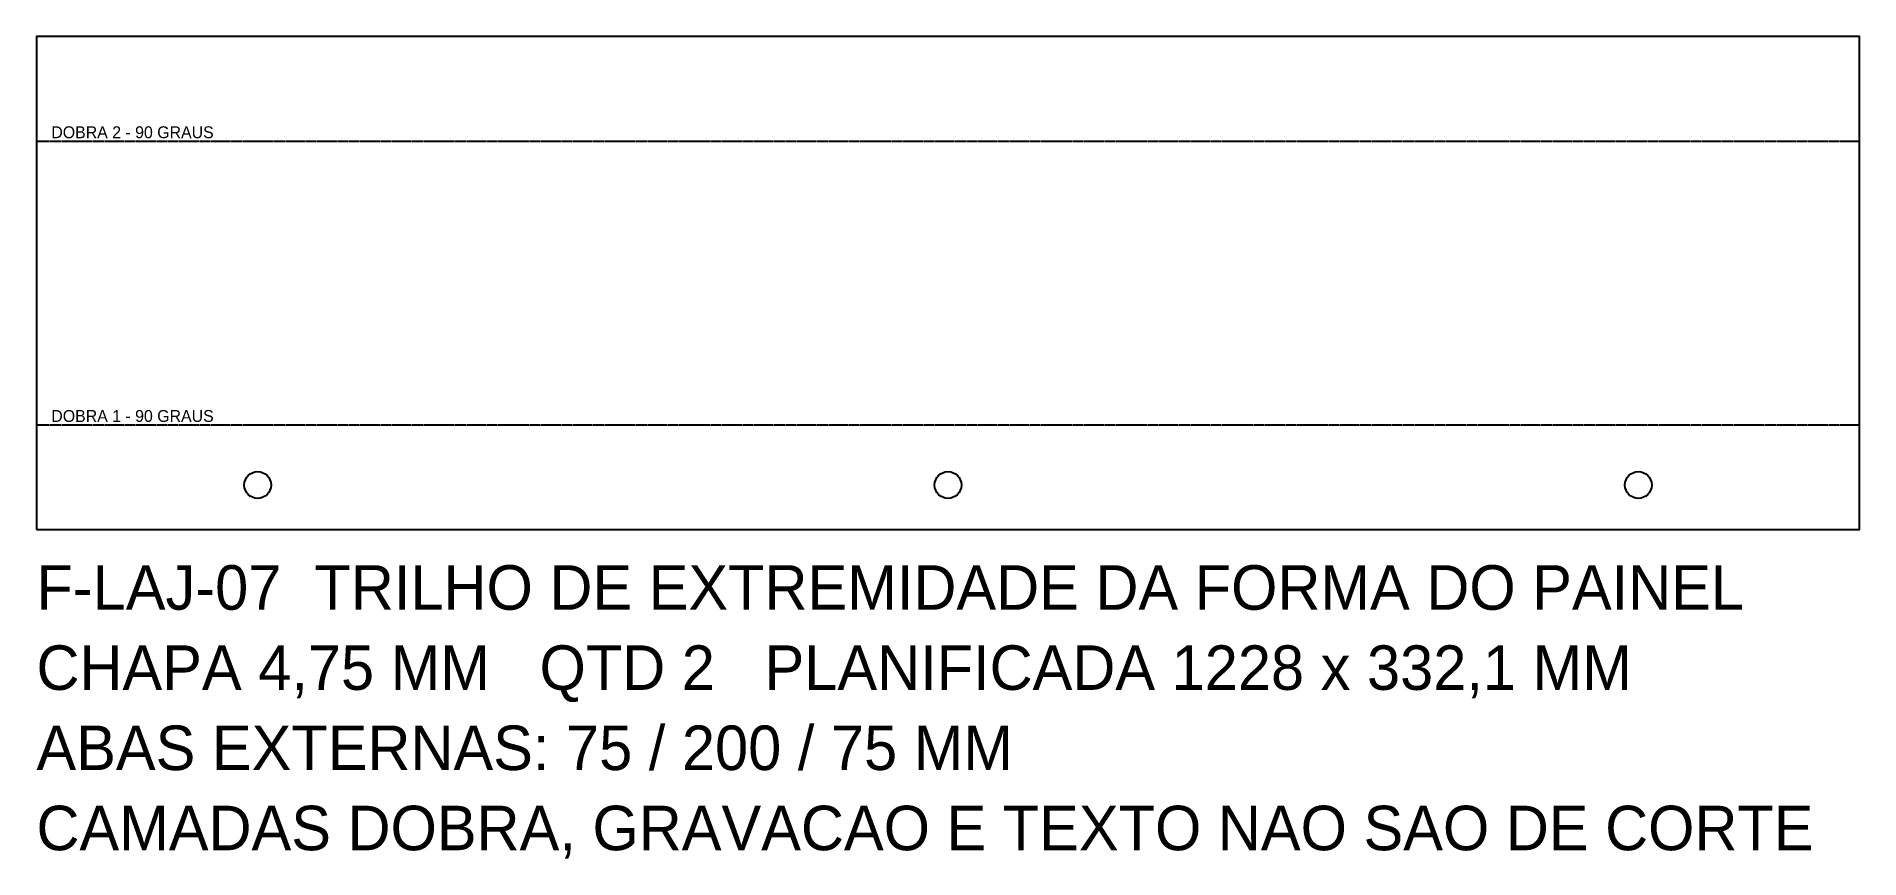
# Model space of a CAD drawing. Header units: millimetres. Extents: x 0 to 1228, y -222 to 332.
import ezdxf

# ---------------------------------------------------------------- set-up
doc = ezdxf.new("R2010")
doc.units = ezdxf.units.MM
doc.linetypes.add('DASHED', pattern=[1.524, 1.27, -0.254])
for name, color, linetype in [('CORTE', 7, 'CONTINUOUS'), ('DOBRA', 2, 'DASHED'), ('TEXTO', 3, 'CONTINUOUS')]:
    doc.layers.add(name, color=color, linetype=linetype)

msp = doc.modelspace()

# ---------------------------------------------------------------- linework, layer by layer
at = {"layer": 'CORTE'}
msp.add_lwpolyline([(0, 0), (1228, 0), (1228, 332.1), (0, 332.1)], close=True, dxfattribs=at)
for centre in [(149, 30), (614, 30), (1079, 30)]:
    msp.add_circle(centre, 9, dxfattribs=at)
at = {"layer": 'DOBRA'}
for p, q in [((0, 261.6), (1228, 261.6)), ((0, 70.5), (1228, 70.5))]:
    msp.add_line(p, q, dxfattribs=at)

# ---------------------------------------------------------------- texts
at = {"layer": 'TEXTO'}
for s, height, p in [('DOBRA 2 - 90 GRAUS', 8, (10, 263.6)), ('DOBRA 1 - 90 GRAUS', 8, (10, 72.5)), ('F-LAJ-07  TRILHO DE EXTREMIDADE DA FORMA DO PAINEL', 30, (0, -54)), ('CHAPA 4,75 MM   QTD 2   PLANIFICADA 1228 x 332,1 MM', 30, (0, -108)), ('ABAS EXTERNAS: 75 / 200 / 75 MM', 30, (0, -162)), ('CAMADAS DOBRA, GRAVACAO E TEXTO NAO SAO DE CORTE', 30, (0, -216))]:
    msp.add_text(s, height=height, dxfattribs=at).set_placement(p)

doc.saveas('drawing.dxf')
